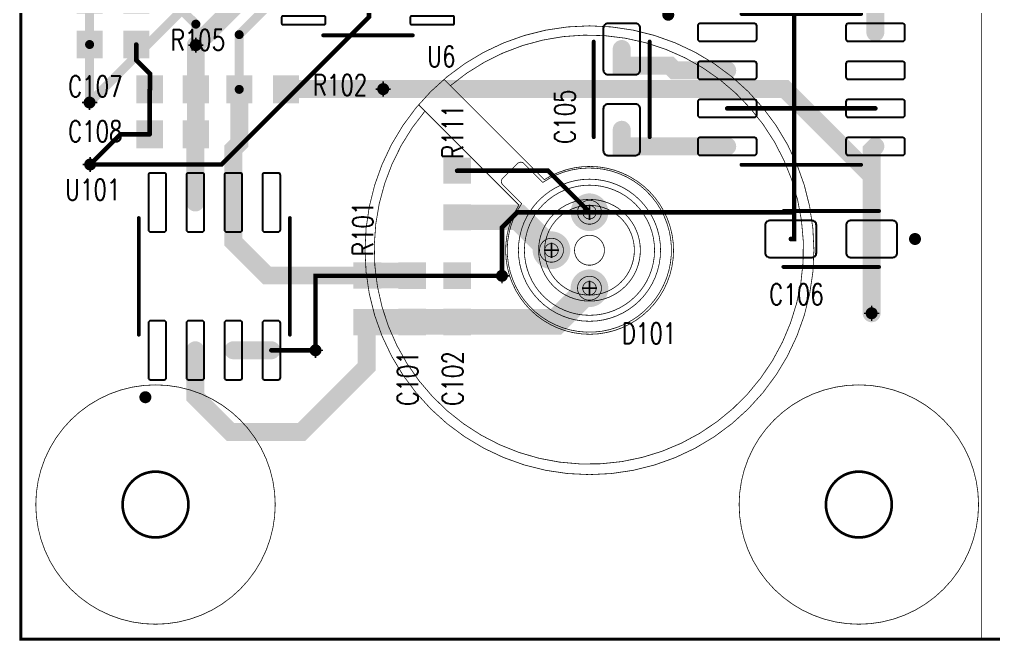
# Model space of a CAD drawing. Extents: x -268 to -157, y -48 to -1.
# Drawn here: x -267.62 to -235.08, y -43.42 to -22.66 of the extents above; entities that cross this region are included whole.
import ezdxf
from ezdxf.enums import TextEntityAlignment as Align

# ---------------------------------------------------------------- set-up
doc = ezdxf.new("R2010")
doc.units = 0
for name, pattern in [('SIG_10', [2, 1, 1]), ('SIG_11', [2, 1, 1]), ('SIG_15', [2, 1, 1]), ('SIG_18', [2, 1, 1]), ('SIG_2', [2, 1, 1]), ('SIG_6', [2, 1, 1]), ('SIG_7', [2, 1, 1]), ('SIG_8', [2, 1, 1]), ('SIG_9', [2, 1, 1])]:
    doc.linetypes.add(name, pattern=pattern)
for name, color, linetype in [('2D_LINE_01', 4, 'CONTINUOUS'), ('BOARD_CUTOUT_00', 255, 'CONTINUOUS'), ('BOARD_OUTLINE_00', 255, 'CONTINUOUS'), ('DRIL_PLTE_THRU_01', 4, 'CONTINUOUS'), ('DRIL_PLTE_THRU_02', 216, 'CONTINUOUS'), ('DRIL_SYMBOL', 255, 'CONTINUOUS'), ('PADS_BOT', 6, 'CONTINUOUS'), ('PADS_INNER', 136, 'CONTINUOUS'), ('PADS_TOP', 136, 'CONTINUOUS'), ('PART_NAME_01', 255, 'CONTINUOUS'), ('PART_TOP_2DLINE_126', 255, 'CONTINUOUS'), ('TRACE_01', 4, 'CONTINUOUS'), ('TRACE_02', 6, 'CONTINUOUS'), ('VIAPTS', 4, 'CONTINUOUS')]:
    doc.layers.add(name, color=color, linetype=linetype)
doc.styles.add('W0$1', font='simplex', dxfattribs={"width": 0.75})

# ---------------------------------------------------------------- blocks, each defined once
blk = doc.blocks.new('SMOOTH_0$09')
at = {"const_width": 0.045}
blk.add_lwpolyline([(-0.0225, 0, 1), (0.0225, 0, 1)], format="xyb", close=True, dxfattribs=at)
blk = doc.blocks.new('BOARD_11')
at = {"layer": 'BOARD_CUTOUT_00', "const_width": 0.09}
for points in [[(3.4, -29.5, 1), (5.6, -29.5, 1)], [(26.9, -29.5, 1), (29.1, -29.5, 1)]]:
    blk.add_lwpolyline(points, format="xyb", close=True, dxfattribs=at)
at = {"layer": 'BOARD_OUTLINE_00', "const_width": 0.09}
blk.add_lwpolyline([(0, 0), (0, -34), (65, -34), (65, 0)], close=True, dxfattribs=at)
at = {"layer": 'BOARD_OUTLINE_00'}
blk.add_blockref('SMOOTH_0$09', (0, -34), dxfattribs=at)
blk = doc.blocks.new('SMOOTH_0$0254')
at = {"const_width": 0.0127}
blk.add_lwpolyline([(-0.00635, 0, 1), (0.00635, 0, 1)], format="xyb", close=True, dxfattribs=at)
blk = doc.blocks.new('DRAWING_13')
at = {"layer": '2D_LINE_01', "const_width": 0.0254}
for points in [[(-47.5000006667, 5.4), (-47.5000006667, -28.6)], [(-15.4042006667, 5.4), (-15.4042006667, -28.6)], [(-33.362014, -9.8894206667), (-30.0096193333, -13.2418153333)], [(-30.8581473333, -14.0903433333), (-34.210542, -10.7379486667)], [(-30.904138, -12.70085), (-31.3991126667, -13.1958246667)], [(-30.058554, -13.334302), (-30.692006, -12.70085)], [(-31.3991126667, -13.4079566667), (-30.7656606667, -14.0414086667)], [(-47.5000006667, -28.6), (-15.0000006667, -28.6)], [(-15.0000006667, -28.6), (17.4999993333, -28.6)]]:
    blk.add_lwpolyline(points, dxfattribs=at)
for points in [[(-35.9999753333, -15.5999873333, 1), (-20.9999753333, -15.5999873333, 1)], [(-30.8749753333, -15.5999873333, 1), (-26.1249753333, -15.5999873333, 1)], [(-30.6749753333, -15.5999873333, 1), (-26.3249753333, -15.5999873333, 1)], [(-30.1999753333, -15.5999873333, 1), (-26.7999753333, -15.5999873333, 1)], [(-28.8999753333, -14.3299873333, 1), (-28.0999753333, -14.3299873333, 1)], [(-29.9999753333, -15.5999873333, 1), (-26.9999753333, -15.5999873333, 1)], [(-28.7249753333, -14.3299873333, 1), (-28.2749753333, -14.3299873333, 1)], [(-30.1699753333, -15.5999873333, 1), (-29.3699753333, -15.5999873333, 1)], [(-28.9999753333, -15.5999873333, 1), (-27.9999753333, -15.5999873333, 1)], [(-29.9949753333, -15.5999873333, 1), (-29.5449753333, -15.5999873333, 1)], [(-28.8999753333, -16.8699873333, 1), (-28.0999753333, -16.8699873333, 1)], [(-28.7249753333, -16.8699873333, 1), (-28.2749753333, -16.8699873333, 1)], [(-47.0000006667, -24.1, 1), (-39.0000006667, -24.1, 1)], [(-23.5000006667, -24.1, 1), (-15.5000006667, -24.1, 1)], [(-44.1000006667, -24.1, 1), (-41.9000006667, -24.1, 1)], [(-20.6000006667, -24.1, 1), (-18.4000006667, -24.1, 1)]]:
    blk.add_lwpolyline(points, format="xyb", close=True, dxfattribs=at)
for points in [[(-33.9976993333, -10.9507913333, 23.8592771962), (-33.1491713333, -10.1022633333)], [(-30.692006, -12.70085, 0.4142135624), (-30.904138, -12.70085)], [(-30.8581473333, -14.090344, 9.2427162042), (-30.0096186667, -13.2418153333)], [(-30.7656606667, -14.0414086667, 10.8829214403), (-30.058554, -13.334302)], [(-31.3991126667, -13.1958246667, 0.4142135624), (-31.3991126667, -13.4079566667)]]:
    blk.add_lwpolyline(points, format="xyb", dxfattribs=at)
at = {"layer": '2D_LINE_01'}
for p in [(-33.362014, -9.8894206667), (-33.1491713333, -10.1022633333), (-34.210542, -10.7379486667), (-33.9976993333, -10.9507913333), (-30.904138, -12.70085), (-30.904138, -12.70085), (-30.692006, -12.70085), (-30.692006, -12.70085), (-31.3991126667, -13.1958246667), (-31.3991126667, -13.1958246667), (-30.058554, -13.334302), (-30.058554, -13.334302), (-30.0096193333, -13.2418153333), (-30.0096186667, -13.2418153333), (-31.3991126667, -13.4079566667), (-31.3991126667, -13.4079566667), (-30.8581473333, -14.0903433333), (-30.8581473333, -14.090344), (-30.7656606667, -14.0414086667), (-30.7656606667, -14.0414086667), (-47.5000006667, -28.6), (-47.5000006667, -28.6), (-15.4042006667, -28.6), (-15.0000006667, -28.6), (-15.0000006667, -28.6)]:
    blk.add_blockref('SMOOTH_0$0254', p, dxfattribs=at)
blk = doc.blocks.new('SMOOTH_0$127')
at = {"const_width": 0.0635}
blk.add_lwpolyline([(-0.03175, 0, 1), (0.03175, 0, 1)], format="xyb", close=True, dxfattribs=at)
blk = doc.blocks.new('PART_BODY_TOP_9')
at = {"layer": 'PART_TOP_2DLINE_126', "const_width": 0.1999993333}
blk.add_lwpolyline([(-3.5999926667, 1.25, 1), (-3.3999933333, 1.25, 1)], format="xyb", close=True, dxfattribs=at)
at = {"layer": 'PART_TOP_2DLINE_126', "const_width": 0.127}
for points in [[(-1.4999993333, 1.4999993333), (1.4999993333, 1.4999993333)], [(-1.4999993333, -1.4999993333), (1.4999993333, -1.4999993333)]]:
    blk.add_lwpolyline(points, dxfattribs=at)
at = {"layer": 'PART_TOP_2DLINE_126'}
for p in [(-1.4999993333, 1.4999993333), (1.4999993333, 1.4999993333), (-1.4999993333, -1.4999993333), (1.4999993333, -1.4999993333)]:
    blk.add_blockref('SMOOTH_0$127', p, dxfattribs=at)
blk = doc.blocks.new('DRIL_HOLE_0')
blk.add_lwpolyline([(0, 0, 1), (0, 0, 1)], format="xyb", close=True)
blk = doc.blocks.new('PAD_0')
blk.add_lwpolyline([(0, 0, 1), (0, 0, 1)], format="xyb", close=True)
blk = doc.blocks.new('PAD_17')
blk.add_lwpolyline([(-0.6999473333, -0.1399993333), (0.6999473333, -0.1399993333, 0.4142135624), (0.7349993333, -0.1049473333), (0.7349993333, 0.1049473333, 0.4142135624), (0.6999473333, 0.1399993333), (-0.6999473333, 0.1399993333, 0.4142135624), (-0.7349993333, 0.1049473333), (-0.7349993333, -0.1049473333, 0.4142135624)], format="xyb", close=True)
blk = doc.blocks.new('STK_TOP_103')
at = {"layer": 'DRIL_PLTE_THRU_01'}
blk.add_blockref('DRIL_HOLE_0', (0, 0), dxfattribs=at)
at = {"layer": 'DRIL_PLTE_THRU_02'}
blk.add_blockref('DRIL_HOLE_0', (0, 0), dxfattribs=at)
at = {"layer": 'PADS_BOT'}
blk.add_blockref('PAD_0', (0, 0), dxfattribs=at)
at = {"layer": 'PADS_INNER'}
blk.add_blockref('PAD_0', (0, 0), dxfattribs=at)
at = {"layer": 'PADS_TOP'}
blk.add_blockref('PAD_17', (0, 0), dxfattribs=at)
blk = doc.blocks.new('SYM_TOP_12')
for name, p in [('PART_BODY_TOP_9', (0, 0)), ('STK_TOP_103', (-2.1500006667, 1.0000006667)), ('STK_TOP_103', (2.1500006667, 1.0000006667)), ('STK_TOP_103', (-2.1500006667, 0.4999993333)), ('STK_TOP_103', (2.1500006667, 0.4999993333)), ('STK_TOP_103', (-2.1500006667, 0)), ('STK_TOP_103', (2.1500006667, 0)), ('STK_TOP_103', (-2.1500006667, -0.4999993333)), ('STK_TOP_103', (2.1500006667, -0.4999993333)), ('STK_TOP_103', (-2.1500006667, -1.0000006667)), ('STK_TOP_103', (2.1500006667, -1.0000006667))]:
    blk.add_blockref(name, p)
blk = doc.blocks.new('PART_TOP_22')
blk.add_blockref('SYM_TOP_12', (0, 0))
at = {"layer": 'PART_NAME_01', "style": 'W0$1', "width": 0.75}
blk.add_text('U6', height=0.7, dxfattribs=at).set_placement((1.978, -2.5563333333))
blk = doc.blocks.new('PAD_11')
at = {"const_width": 0.8900006667}
blk.add_lwpolyline([(-0.465, 0), (0.465, 0)], dxfattribs=at)
blk = doc.blocks.new('STK_TOP_109')
at = {"layer": 'DRIL_PLTE_THRU_01'}
blk.add_blockref('DRIL_HOLE_0', (0, 0), dxfattribs=at)
at = {"layer": 'DRIL_PLTE_THRU_02'}
blk.add_blockref('DRIL_HOLE_0', (0, 0), dxfattribs=at)
at = {"layer": 'PADS_BOT'}
blk.add_blockref('PAD_0', (0, 0), dxfattribs=at)
at = {"layer": 'PADS_INNER'}
blk.add_blockref('PAD_0', (0, 0), dxfattribs=at)
at = {"layer": 'PADS_TOP', "rotation": 90}
blk.add_blockref('PAD_11', (0, 0), dxfattribs=at)
blk = doc.blocks.new('SYM_TOP_8')
for p in [(-0.7700013333, 0), (0.7700013333, 0)]:
    blk.add_blockref('STK_TOP_109', p)
blk = doc.blocks.new('PART_TOP_23')
blk.add_blockref('SYM_TOP_8', (0, 0))
at = {"layer": 'PART_NAME_01', "style": 'W0$1', "width": 0.75}
blk.add_text('C101', height=0.7, rotation=-180, dxfattribs=at).set_placement((1.75, -0.4999993333), align=Align.TOP_RIGHT)
blk = doc.blocks.new('PART_TOP_24')
blk.add_blockref('SYM_TOP_8', (0, 0))
at = {"layer": 'PART_NAME_01', "style": 'W0$1', "width": 0.75}
blk.add_text('C102', height=0.7, rotation=-180, dxfattribs=at).set_placement((1.75, -0.4999993333), align=Align.TOP_RIGHT)
blk = doc.blocks.new('PART_TOP_25')
blk.add_blockref('SYM_TOP_8', (0, 0))
at = {"layer": 'PART_NAME_01', "style": 'W0$1', "width": 0.75}
blk.add_text('C107', height=0.7, dxfattribs=at).set_placement((-3.5, -0.25))
blk = doc.blocks.new('PART_TOP_26')
blk.add_blockref('SYM_TOP_8', (0, 0))
at = {"layer": 'PART_NAME_01', "style": 'W0$1', "width": 0.75}
blk.add_text('C108', height=0.7, dxfattribs=at).set_placement((-3.5, -0.25))
blk = doc.blocks.new('DRIL_SYMBOL_0$75')
at = {"layer": 'DRIL_SYMBOL', "const_width": 0.0508}
for points in [[(-0.254, 0), (0.254, 0)], [(0, -0.254), (0, 0.254)]]:
    blk.add_lwpolyline(points, dxfattribs=at)
blk = doc.blocks.new('DRIL_HOLE_0$75')
at = {"const_width": 0.375}
blk.add_lwpolyline([(-0.1875, 0, 1), (0.1875, 0, 1)], format="xyb", close=True, dxfattribs=at)
blk.add_blockref('DRIL_SYMBOL_0$75', (0, 0))
blk = doc.blocks.new('PAD_14')
at = {"const_width": 0.629}
blk.add_lwpolyline([(0, -0.3145, 1), (0, 0.3145, 1)], format="xyb", close=True, dxfattribs=at)
blk = doc.blocks.new('STK_TOP_110')
at = {"layer": 'DRIL_PLTE_THRU_01'}
blk.add_blockref('DRIL_HOLE_0$75', (0, 0), dxfattribs=at)
at = {"layer": 'DRIL_PLTE_THRU_02'}
blk.add_blockref('DRIL_HOLE_0$75', (0, 0), dxfattribs=at)
at = {"layer": 'PADS_BOT'}
blk.add_blockref('PAD_14', (0, 0), dxfattribs=at)
at = {"layer": 'PADS_INNER'}
blk.add_blockref('PAD_14', (0, 0), dxfattribs=at)
at = {"layer": 'PADS_TOP'}
blk.add_blockref('PAD_14', (0, 0), dxfattribs=at)
blk = doc.blocks.new('SYM_TOP_9')
for p in [(0, 0), (2.54, 0), (1.27, -1.27)]:
    blk.add_blockref('STK_TOP_110', p)
blk = doc.blocks.new('PART_TOP_31')
blk.add_blockref('SYM_TOP_9', (0, 0))
at = {"layer": 'PART_NAME_01', "style": 'W0$1', "width": 0.75}
blk.add_text('D101', height=0.7, rotation=90, dxfattribs=at).set_placement((4.3940126667, 1.0769746667))
blk = doc.blocks.new('PART_BODY_TOP_2')
at = {"layer": 'PART_TOP_2DLINE_126', "const_width": 0.1999993333}
blk.add_lwpolyline([(-4.545, 2.4949986667, 1), (-4.345, 2.4949986667, 1)], format="xyb", close=True, dxfattribs=at)
at = {"layer": 'PART_TOP_2DLINE_126', "const_width": 0.127}
for points in [[(-2.0000013333, 2.52), (2.0000013333, 2.52)], [(-2.0000013333, -2.52), (2.0000013333, -2.52)]]:
    blk.add_lwpolyline(points, dxfattribs=at)
at = {"layer": 'PART_TOP_2DLINE_126'}
for p in [(-2.0000013333, 2.52), (2.0000013333, 2.52), (-2.0000013333, -2.52), (2.0000013333, -2.52)]:
    blk.add_blockref('SMOOTH_0$127', p, dxfattribs=at)
blk = doc.blocks.new('PAD_3')
blk.add_lwpolyline([(-0.9113406667, -0.2949993333), (0.9113406667, -0.2949993333, 0.4142135624), (0.9850006667, -0.2213393333), (0.9850006667, 0.2213393333, 0.4142135624), (0.9113406667, 0.2949993333), (-0.9113406667, 0.2949993333, 0.4142135624), (-0.9850006667, 0.2213393333), (-0.9850006667, -0.2213393333, 0.4142135624)], format="xyb", close=True)
blk = doc.blocks.new('STK_TOP_104')
at = {"layer": 'DRIL_PLTE_THRU_01'}
blk.add_blockref('DRIL_HOLE_0', (0, 0), dxfattribs=at)
at = {"layer": 'DRIL_PLTE_THRU_02'}
blk.add_blockref('DRIL_HOLE_0', (0, 0), dxfattribs=at)
at = {"layer": 'PADS_BOT'}
blk.add_blockref('PAD_0', (0, 0), dxfattribs=at)
at = {"layer": 'PADS_INNER'}
blk.add_blockref('PAD_0', (0, 0), dxfattribs=at)
at = {"layer": 'PADS_TOP'}
blk.add_blockref('PAD_3', (0, 0), dxfattribs=at)
blk = doc.blocks.new('SYM_TOP_5')
for name, p in [('PART_BODY_TOP_2', (0, 0)), ('STK_TOP_104', (-2.4749986667, 1.905)), ('STK_TOP_104', (2.4749986667, 1.905)), ('STK_TOP_104', (-2.4749986667, 0.635)), ('STK_TOP_104', (2.4749986667, 0.635)), ('STK_TOP_104', (-2.4749986667, -0.635)), ('STK_TOP_104', (2.4749986667, -0.635)), ('STK_TOP_104', (-2.4749986667, -1.905)), ('STK_TOP_104', (2.4749986667, -1.905))]:
    blk.add_blockref(name, p)
blk = doc.blocks.new('PART_TOP_32')
blk.add_blockref('SYM_TOP_5', (0, 0))
at = {"layer": 'PART_NAME_01', "style": 'W0$1', "width": 0.75}
blk.add_text('U7', height=0.7, dxfattribs=at).set_placement((2.75, 3))
blk = doc.blocks.new('PART_BODY_TOP_3')
at = {"layer": 'PART_TOP_2DLINE_126', "const_width": 0.1999993333}
blk.add_lwpolyline([(-4.1399966667, 2.3049993333, 1), (-3.9399973333, 2.3049993333, 1)], format="xyb", close=True, dxfattribs=at)
at = {"layer": 'PART_TOP_2DLINE_126', "const_width": 0.127}
for points in [[(-1.9500013333, 2.5249986667), (1.9500013333, 2.5249986667)], [(-1.9500013333, -2.5249986667), (1.9500013333, -2.5249986667)]]:
    blk.add_lwpolyline(points, dxfattribs=at)
at = {"layer": 'PART_TOP_2DLINE_126'}
for p in [(-1.9500013333, 2.5249986667), (1.9500013333, 2.5249986667), (-1.9500013333, -2.5249986667), (1.9500013333, -2.5249986667)]:
    blk.add_blockref('SMOOTH_0$127', p, dxfattribs=at)
blk = doc.blocks.new('PAD_6')
blk.add_lwpolyline([(-0.9100706667, -0.2999993333), (0.9100706667, -0.2999993333, 0.4142135624), (0.9850006667, -0.2250693333), (0.9850006667, 0.2250693333, 0.4142135624), (0.9100706667, 0.2999993333), (-0.9100706667, 0.2999993333, 0.4142135624), (-0.9850006667, 0.2250693333), (-0.9850006667, -0.2250693333, 0.4142135624)], format="xyb", close=True)
blk = doc.blocks.new('STK_TOP_105')
at = {"layer": 'DRIL_PLTE_THRU_01'}
blk.add_blockref('DRIL_HOLE_0', (0, 0), dxfattribs=at)
at = {"layer": 'DRIL_PLTE_THRU_02'}
blk.add_blockref('DRIL_HOLE_0', (0, 0), dxfattribs=at)
at = {"layer": 'PADS_BOT'}
blk.add_blockref('PAD_0', (0, 0), dxfattribs=at)
at = {"layer": 'PADS_INNER'}
blk.add_blockref('PAD_0', (0, 0), dxfattribs=at)
at = {"layer": 'PADS_TOP'}
blk.add_blockref('PAD_6', (0, 0), dxfattribs=at)
blk = doc.blocks.new('SYM_TOP_6')
for name, p in [('PART_BODY_TOP_3', (0, 0)), ('STK_TOP_105', (-2.47, 1.905)), ('STK_TOP_105', (2.47, 1.905)), ('STK_TOP_105', (-2.47, 0.635)), ('STK_TOP_105', (2.47, 0.635)), ('STK_TOP_105', (-2.47, -0.635)), ('STK_TOP_105', (2.47, -0.635)), ('STK_TOP_105', (-2.47, -1.905)), ('STK_TOP_105', (2.47, -1.905))]:
    blk.add_blockref(name, p)
blk = doc.blocks.new('PART_TOP_33')
blk.add_blockref('SYM_TOP_6', (0, 0))
at = {"layer": 'PART_NAME_01', "style": 'W0$1', "width": 0.75}
blk.add_text('U101', height=0.7, rotation=-90, dxfattribs=at).set_placement((3.2496666667, 3.139), align=Align.TOP_RIGHT)
blk = doc.blocks.new('PAD_13')
at = {"const_width": 0.8700006667}
blk.add_lwpolyline([(-0.465, 0), (0.465, 0)], dxfattribs=at)
blk = doc.blocks.new('STK_TOP_111')
at = {"layer": 'DRIL_PLTE_THRU_01'}
blk.add_blockref('DRIL_HOLE_0', (0, 0), dxfattribs=at)
at = {"layer": 'DRIL_PLTE_THRU_02'}
blk.add_blockref('DRIL_HOLE_0', (0, 0), dxfattribs=at)
at = {"layer": 'PADS_BOT'}
blk.add_blockref('PAD_0', (0, 0), dxfattribs=at)
at = {"layer": 'PADS_INNER'}
blk.add_blockref('PAD_0', (0, 0), dxfattribs=at)
at = {"layer": 'PADS_TOP', "rotation": 90}
blk.add_blockref('PAD_13', (0, 0), dxfattribs=at)
blk = doc.blocks.new('SYM_TOP_10')
for p in [(-0.7800006667, 0), (0.7800006667, 0)]:
    blk.add_blockref('STK_TOP_111', p)
blk = doc.blocks.new('PART_TOP_34')
blk.add_blockref('SYM_TOP_10', (0, 0))
at = {"layer": 'PART_NAME_01', "style": 'W0$1', "width": 0.75}
blk.add_text('R101', height=0.7, rotation=-180, dxfattribs=at).set_placement((-3.25, -0.5), align=Align.TOP_RIGHT)
blk = doc.blocks.new('PART_TOP_35')
blk.add_blockref('SYM_TOP_10', (0, 0))
at = {"layer": 'PART_NAME_01', "style": 'W0$1', "width": 0.75}
blk.add_text('R102', height=0.7, rotation=-180, dxfattribs=at).set_placement((-3.5, -0.5), align=Align.TOP_RIGHT)
blk = doc.blocks.new('PART_TOP_36')
blk.add_blockref('SYM_TOP_10', (0, 0))
at = {"layer": 'PART_NAME_01', "style": 'W0$1', "width": 0.75}
blk.add_text('R105', height=0.7, rotation=-180, dxfattribs=at).set_placement((-3.75, -0.5), align=Align.TOP_RIGHT)
blk = doc.blocks.new('PART_TOP_37')
blk.add_blockref('SYM_TOP_10', (0, 0))
at = {"layer": 'PART_NAME_01', "style": 'W0$1', "width": 0.75}
blk.add_text('R106', height=0.7, rotation=-180, dxfattribs=at).set_placement((-3.75, -0.5), align=Align.TOP_RIGHT)
blk = doc.blocks.new('PART_TOP_42')
blk.add_blockref('SYM_TOP_10', (0, 0))
at = {"layer": 'PART_NAME_01', "style": 'W0$1', "width": 0.75}
blk.add_text('R111', height=0.7, rotation=-180, dxfattribs=at).set_placement((-3, -0.5), align=Align.TOP_RIGHT)
blk = doc.blocks.new('PART_BODY_TOP_4')
at = {"layer": 'PART_TOP_2DLINE_126', "const_width": 0.127}
for points in [[(-1.5999993333, 0.9349993333), (1.5999993333, 0.9349993333)], [(-1.5999993333, -0.9349993333), (1.5999993333, -0.9349993333)]]:
    blk.add_lwpolyline(points, dxfattribs=at)
at = {"layer": 'PART_TOP_2DLINE_126', "const_width": 0.1999993333}
blk.add_lwpolyline([(-2.899994, 0, 1), (-2.6999946667, 0, 1)], format="xyb", close=True, dxfattribs=at)
at = {"layer": 'PART_TOP_2DLINE_126'}
for p in [(-1.5999993333, 0.9349993333), (1.5999993333, 0.9349993333), (-1.5999993333, -0.9349993333), (1.5999993333, -0.9349993333)]:
    blk.add_blockref('SMOOTH_0$127', p, dxfattribs=at)
blk = doc.blocks.new('PAD_9')
blk.add_lwpolyline([(-0.7013293333, -0.615), (0.7013293333, -0.615, 0.4142135624), (0.8549993333, -0.46133), (0.8549993333, 0.46133, 0.4142135624), (0.7013293333, 0.615), (-0.7013293333, 0.615, 0.4142135624), (-0.8549993333, 0.46133), (-0.8549993333, -0.46133, 0.4142135624)], format="xyb", close=True)
blk = doc.blocks.new('STK_TOP_106')
at = {"layer": 'DRIL_PLTE_THRU_01'}
blk.add_blockref('DRIL_HOLE_0', (0, 0), dxfattribs=at)
at = {"layer": 'DRIL_PLTE_THRU_02'}
blk.add_blockref('DRIL_HOLE_0', (0, 0), dxfattribs=at)
at = {"layer": 'PADS_BOT'}
blk.add_blockref('PAD_0', (0, 0), dxfattribs=at)
at = {"layer": 'PADS_INNER'}
blk.add_blockref('PAD_0', (0, 0), dxfattribs=at)
at = {"layer": 'PADS_TOP'}
blk.add_blockref('PAD_9', (0, 0), dxfattribs=at)
blk = doc.blocks.new('SYM_TOP_7')
for name, p in [('PART_BODY_TOP_4', (0, 0)), ('STK_TOP_106', (-1.35, 0)), ('STK_TOP_106', (1.35, 0))]:
    blk.add_blockref(name, p)
blk = doc.blocks.new('PART_TOP_43')
blk.add_blockref('SYM_TOP_7', (0, 0))
at = {"layer": 'PART_NAME_01', "style": 'W0$1', "width": 0.75}
blk.add_text('C105', height=0.7, rotation=-180, dxfattribs=at).set_placement((0, -2.25), align=Align.TOP_RIGHT)
blk = doc.blocks.new('PART_TOP_44')
blk.add_blockref('SYM_TOP_7', (0, 0))
at = {"layer": 'PART_NAME_01', "style": 'W0$1', "width": 0.75}
blk.add_text('C106', height=0.7, rotation=-180, dxfattribs=at).set_placement((0.2499993333, 1.5), align=Align.TOP_RIGHT)
blk = doc.blocks.new('SMOOTH_0$6')
at = {"const_width": 0.3}
blk.add_lwpolyline([(-0.15, 0, 1), (0.15, 0, 1)], format="xyb", close=True, dxfattribs=at)
blk = doc.blocks.new('SMOOTH_0$85')
at = {"const_width": 0.425}
blk.add_lwpolyline([(-0.2125, 0, 1), (0.2125, 0, 1)], format="xyb", close=True, dxfattribs=at)
blk = doc.blocks.new('SMOOTH_0$3')
at = {"const_width": 0.15}
blk.add_lwpolyline([(-0.075, 0, 1), (0.075, 0, 1)], format="xyb", close=True, dxfattribs=at)
blk = doc.blocks.new('SMOOTH_0$1524')
at = {"const_width": 0.0762}
blk.add_lwpolyline([(-0.0381, 0, 1), (0.0381, 0, 1)], format="xyb", close=True, dxfattribs=at)
blk = doc.blocks.new('DRIL_SYMBOL_0$2')
at = {"layer": 'DRIL_SYMBOL', "const_width": 0.0508}
for points in [[(-0.254, 0), (0.254, 0)], [(0, -0.254), (0, 0.254)]]:
    blk.add_lwpolyline(points, dxfattribs=at)
blk = doc.blocks.new('DRIL_HOLE_0$2')
at = {"const_width": 0.1}
blk.add_lwpolyline([(-0.05, 0, 1), (0.05, 0, 1)], format="xyb", close=True, dxfattribs=at)
blk.add_blockref('DRIL_SYMBOL_0$2', (0, 0))
blk = doc.blocks.new('PAD_22')
at = {"const_width": 0.2}
blk.add_lwpolyline([(0, -0.1, 1), (0, 0.1, 1)], format="xyb", close=True, dxfattribs=at)
blk = doc.blocks.new('STK_TOP_66')
at = {"layer": 'DRIL_PLTE_THRU_01'}
blk.add_blockref('DRIL_HOLE_0$2', (0, 0), dxfattribs=at)
at = {"layer": 'DRIL_PLTE_THRU_02'}
blk.add_blockref('DRIL_HOLE_0$2', (0, 0), dxfattribs=at)
at = {"layer": 'PADS_BOT'}
blk.add_blockref('PAD_22', (0, 0), dxfattribs=at)
at = {"layer": 'PADS_INNER'}
blk.add_blockref('PAD_22', (0, 0), dxfattribs=at)
at = {"layer": 'PADS_TOP'}
blk.add_blockref('PAD_22', (0, 0), dxfattribs=at)
blk = doc.blocks.new('SYM_TOP_1')
blk.add_blockref('STK_TOP_66', (0, 0))

msp = doc.modelspace()

# ---------------------------------------------------------------- linework, layer by layer
at = {"layer": 'TRACE_01', "linetype": 'SIG_18'}
for points, const_width in [([(-244.2700013333, -20.5), (-244.2700013333, -21.45), (-243.832, -21.8880013333), (-242.285, -21.8880013333), (-241.739, -22.4340013333), (-241.739, -25.635)], 0.1524), ([(-263.7199993333, -23.5), (-263.7199993333, -24.0200006667), (-263.26, -24.48), (-263.26, -25)], 0.1524), ([(-263.2700013333, -25), (-263.2700013333, -26.5)], 0.1524), ([(-263.2700013333, -25), (-263.26, -25)], 0.1524), ([(-243.9749986667, -25.635), (-241.739, -25.635)], 0.1524), ([(-241.739, -25.635), (-239.0250013333, -25.635)], 0.1524), ([(-241.739, -29.1059873333), (-241.739, -25.635)], 0.1524), ([(-265.26, -27.51), (-264.25, -26.5), (-263.2700013333, -26.5)], 0.1524), ([(-253, -27.7199993333), (-249.9629626667, -27.7199993333), (-248.5769746667, -29.1059873333)], 0.1524), ([(-248.5769746667, -29.1059873333), (-241.739, -29.1059873333)], 0.1524), ([(-241.85, -30), (-241.739, -30), (-241.739, -29.1059873333)], 0.1524), ([(-253, -31.2299986667), (-251.5010013333, -31.2299986667), (-251.501, -31.23)], 0.1524), ([(-260.476, -33.7196666667), (-259.206, -33.7196666667)], 0.6), ([(-259.206, -33.7196666667), (-257.7313333333, -33.7196666667), (-257.731, -33.72)], 0.1524)]:
    msp.add_lwpolyline(points, dxfattribs=dict(at, const_width=const_width))
at = {"layer": 'TRACE_01', "linetype": 'SIG_15'}
for points, const_width in [([(-242.7299986667, -20.5), (-240.211, -20.5), (-239.0250013333, -21.6859986667), (-239.0250013333, -23.095)], 0.6), ([(-263.7199993333, -22), (-262.55, -22), (-261.73, -22.82), (-261.73, -23.52)], 0.3), ([(-261.73, -23.52), (-261.73, -24.9999986667), (-261.7299986667, -25)], 0.6), ([(-261.7299986667, -26.5), (-261.7299986667, -25)], 0.6), ([(-261.746, -28.7796666667), (-261.746, -26.5160013333), (-261.7299986667, -26.5)], 0.6)]:
    msp.add_lwpolyline(points, dxfattribs=dict(at, const_width=const_width))
at = {"layer": 'TRACE_01', "linetype": 'SIG_11', "const_width": 0.3}
for points in [[(-265.2800006667, -22), (-265.2800006667, -23.5)], [(-265.2800006667, -23.5), (-265.28, -25.44)]]:
    msp.add_lwpolyline(points, dxfattribs=at)
at = {"layer": 'TRACE_01', "linetype": 'SIG_7'}
for points, const_width in [([(-260.2800006667, -25), (-260.2800006667, -23.1700006667), (-259.303666, -22.193666), (-258.1280006667, -22.193666)], 0.3), ([(-260.476, -28.7796666667), (-260.476, -26.9989993333), (-260.2800006667, -26.803), (-260.2800006667, -25)], 0.6), ([(-260.476, -28.7796666667), (-260.476, -30.0939993333), (-259.35, -31.2199993333), (-256, -31.2199993333)], 0.6), ([(-256, -31.2199993333), (-254.5099993333, -31.2199993333), (-254.5, -31.2299986667)], 0.85)]:
    msp.add_lwpolyline(points, dxfattribs=dict(at, const_width=const_width))
at = {"layer": 'TRACE_01', "linetype": 'SIG_9', "const_width": 0.6}
msp.add_lwpolyline([(-247.5, -23.65), (-247.5, -24.207), (-245.893, -24.207), (-245.735, -24.365), (-243.9749986667, -24.365)], dxfattribs=at)
at = {"layer": 'TRACE_01', "linetype": 'SIG_2', "const_width": 0.6}
for points in [[(-258.7199993333, -25), (-258.7099993333, -24.99), (-255.47, -24.99)], [(-239.15, -30), (-239.15, -27.0299986667), (-239.0250013333, -26.905)], [(-239.15, -32.483), (-239.15, -30)]]:
    msp.add_lwpolyline(points, dxfattribs=at)
at = {"layer": 'TRACE_01', "linetype": 'SIG_10', "const_width": 0.6}
msp.add_lwpolyline([(-247.5, -26.35), (-247.5, -26.905), (-243.9749986667, -26.905)], dxfattribs=at)
at = {"layer": 'TRACE_01', "linetype": 'SIG_8', "const_width": 0.85}
msp.add_lwpolyline([(-253, -29.2800006667), (-250.9429613333, -29.2800006667), (-249.8469746667, -30.3759873333)], dxfattribs=at)
at = {"layer": 'TRACE_01', "linetype": 'SIG_6'}
for points, const_width in [([(-253, -32.7700013333), (-249.7009886667, -32.7700013333), (-248.5769746667, -31.6459873333)], 0.85), ([(-261.746, -33.7196666667), (-261.746, -35.273), (-260.565, -36.454), (-258.198, -36.454), (-256.018, -34.274), (-256.018, -32.7980006667), (-256, -32.7800006667)], 0.6), ([(-256, -32.7800006667), (-255.9900006667, -32.7700013333), (-254.5, -32.7700013333)], 0.85), ([(-254.5, -32.7700013333), (-253, -32.7700013333)], 0.85)]:
    msp.add_lwpolyline(points, dxfattribs=dict(at, const_width=const_width))
at = {"layer": 'TRACE_02', "linetype": 'SIG_15', "const_width": 0.6}
msp.add_lwpolyline([(-261.73, -23.52), (-261.7279993333, -23.52), (-256.75, -18.5420006667)], dxfattribs=at)
at = {"layer": 'TRACE_02', "linetype": 'SIG_11', "const_width": 0.3}
msp.add_lwpolyline([(-265.28, -25.44), (-259.83, -19.99)], dxfattribs=at)
at = {"layer": 'TRACE_02', "linetype": 'SIG_18', "const_width": 0.1524}
for points in [[(-265.26, -27.51), (-260.87, -27.51), (-255.94, -22.58), (-255.94, -21.68)], [(-251.501, -31.23), (-251.501, -29.616), (-250.9909873333, -29.1059873333), (-248.5769746667, -29.1059873333)], [(-257.731, -33.72), (-257.731, -31.23), (-251.501, -31.23)]]:
    msp.add_lwpolyline(points, dxfattribs=at)
at = {"layer": 'TRACE_02', "linetype": 'SIG_2', "const_width": 0.6}
msp.add_lwpolyline([(-239.15, -32.483), (-239.15, -27.89), (-241.546, -25.494), (-242.05, -24.99), (-255.47, -24.99)], dxfattribs=at)

# ---------------------------------------------------------------- block references
for name, p in [('DRAWING_13', (-220.0769993333, -14.776)), ('BOARD_11', (-267.577, -9.376)), ('PART_TOP_22', (-255.978, -21.6936666667)), ('PART_TOP_32', (-241.5, -25)), ('PART_TOP_25', (-262.5, -25)), ('PART_TOP_26', (-262.5, -26.5))]:
    msp.add_blockref(name, p)
for name, p, rotation in [('PART_TOP_37', (-264.5, -22), 180), ('PART_TOP_43', (-247.5, -25), 270), ('PART_TOP_36', (-264.5, -23.5), 180), ('PART_TOP_35', (-259.5, -25), 180), ('PART_TOP_42', (-253, -28.5), 270), ('PART_TOP_33', (-261.111, -31.2496666667), 90), ('PART_TOP_31', (-248.5769746667, -29.1059873333), 270), ('PART_TOP_34', (-256, -32), 270), ('PART_TOP_44', (-240.5, -30), 180), ('PART_TOP_23', (-254.5, -32), 270), ('PART_TOP_24', (-253, -32), 270)]:
    msp.add_blockref(name, p, dxfattribs=dict(rotation=rotation))
at = {"layer": 'TRACE_01'}
for name, p in [('SMOOTH_0$3', (-261.73, -22.82)), ('SMOOTH_0$3', (-260.2800006667, -23.1700006667)), ('SMOOTH_0$6', (-239.0250013333, -23.095)), ('SMOOTH_0$3', (-265.2800006667, -23.5)), ('SMOOTH_0$3', (-265.2800006667, -23.5)), ('SMOOTH_0$1524', (-263.7199993333, -23.5)), ('SMOOTH_0$6', (-261.73, -23.52)), ('SMOOTH_0$3', (-261.73, -23.52)), ('SMOOTH_0$6', (-247.5, -23.65)), ('SMOOTH_0$1524', (-263.7199993333, -24.0200006667)), ('SMOOTH_0$6', (-247.5, -24.207)), ('SMOOTH_0$6', (-245.893, -24.207)), ('SMOOTH_0$6', (-245.735, -24.365)), ('SMOOTH_0$6', (-243.9749986667, -24.365)), ('SMOOTH_0$1524', (-263.26, -24.48)), ('SMOOTH_0$6', (-261.73, -24.9999986667)), ('SMOOTH_0$6', (-261.7299986667, -25)), ('SMOOTH_0$6', (-260.2800006667, -25)), ('SMOOTH_0$6', (-258.7199993333, -25)), ('SMOOTH_0$6', (-258.7099993333, -24.99)), ('SMOOTH_0$6', (-255.47, -24.99)), ('SMOOTH_0$1524', (-263.2700013333, -25)), ('SMOOTH_0$1524', (-263.2700013333, -25)), ('SMOOTH_0$1524', (-263.26, -25)), ('SMOOTH_0$1524', (-263.26, -25)), ('SMOOTH_0$3', (-260.2800006667, -25)), ('SMOOTH_0$3', (-265.28, -25.44)), ('SMOOTH_0$1524', (-243.9749986667, -25.635)), ('SMOOTH_0$1524', (-241.739, -25.635)), ('SMOOTH_0$1524', (-241.739, -25.635)), ('SMOOTH_0$1524', (-241.739, -25.635)), ('SMOOTH_0$1524', (-241.739, -25.635)), ('SMOOTH_0$1524', (-239.0250013333, -25.635)), ('SMOOTH_0$6', (-261.746, -26.5160013333)), ('SMOOTH_0$6', (-261.7299986667, -26.5)), ('SMOOTH_0$6', (-261.7299986667, -26.5)), ('SMOOTH_0$6', (-247.5, -26.35)), ('SMOOTH_0$1524', (-264.25, -26.5)), ('SMOOTH_0$1524', (-263.2700013333, -26.5)), ('SMOOTH_0$1524', (-263.2700013333, -26.5)), ('SMOOTH_0$6', (-260.2800006667, -26.803)), ('SMOOTH_0$6', (-247.5, -26.905)), ('SMOOTH_0$6', (-243.9749986667, -26.905)), ('SMOOTH_0$6', (-239.0250013333, -26.905)), ('SMOOTH_0$6', (-260.476, -26.9989993333)), ('SMOOTH_0$6', (-239.15, -27.0299986667)), ('SMOOTH_0$1524', (-265.26, -27.51)), ('SMOOTH_0$1524', (-253, -27.7199993333)), ('SMOOTH_0$1524', (-249.9629626667, -27.7199993333)), ('SMOOTH_0$6', (-261.746, -28.7796666667)), ('SMOOTH_0$6', (-260.476, -28.7796666667)), ('SMOOTH_0$6', (-260.476, -28.7796666667)), ('SMOOTH_0$85', (-253, -29.2800006667)), ('SMOOTH_0$85', (-250.9429613333, -29.2800006667)), ('SMOOTH_0$1524', (-248.5769746667, -29.1059873333)), ('SMOOTH_0$1524', (-248.5769746667, -29.1059873333)), ('SMOOTH_0$1524', (-241.739, -29.1059873333)), ('SMOOTH_0$1524', (-241.739, -29.1059873333)), ('SMOOTH_0$1524', (-241.739, -29.1059873333)), ('SMOOTH_0$6', (-260.476, -30.0939993333)), ('SMOOTH_0$1524', (-241.85, -30)), ('SMOOTH_0$1524', (-241.739, -30)), ('SMOOTH_0$6', (-239.15, -30)), ('SMOOTH_0$6', (-239.15, -30)), ('SMOOTH_0$85', (-249.8469746667, -30.3759873333)), ('SMOOTH_0$85', (-256, -31.2199993333)), ('SMOOTH_0$85', (-254.5099993333, -31.2199993333)), ('SMOOTH_0$85', (-254.5, -31.2299986667)), ('SMOOTH_0$6', (-259.35, -31.2199993333)), ('SMOOTH_0$6', (-256, -31.2199993333)), ('SMOOTH_0$1524', (-253, -31.2299986667)), ('SMOOTH_0$1524', (-251.5010013333, -31.2299986667)), ('SMOOTH_0$85', (-248.5769746667, -31.6459873333)), ('SMOOTH_0$6', (-239.15, -32.483)), ('SMOOTH_0$85', (-256, -32.7800006667)), ('SMOOTH_0$85', (-255.9900006667, -32.7700013333)), ('SMOOTH_0$6', (-256.018, -32.7980006667)), ('SMOOTH_0$6', (-256, -32.7800006667)), ('SMOOTH_0$85', (-254.5, -32.7700013333)), ('SMOOTH_0$85', (-254.5, -32.7700013333)), ('SMOOTH_0$85', (-253, -32.7700013333)), ('SMOOTH_0$85', (-253, -32.7700013333)), ('SMOOTH_0$85', (-249.7009886667, -32.7700013333)), ('SMOOTH_0$6', (-261.746, -33.7196666667)), ('SMOOTH_0$6', (-260.476, -33.7196666667)), ('SMOOTH_0$6', (-259.206, -33.7196666667)), ('SMOOTH_0$1524', (-259.206, -33.7196666667)), ('SMOOTH_0$1524', (-257.7313333333, -33.7196666667)), ('SMOOTH_0$1524', (-257.731, -33.72)), ('SMOOTH_0$6', (-256.018, -34.274)), ('SMOOTH_0$6', (-261.746, -35.273)), ('SMOOTH_0$6', (-260.565, -36.454)), ('SMOOTH_0$6', (-258.198, -36.454))]:
    msp.add_blockref(name, p, dxfattribs=at)
at = {"layer": 'TRACE_02'}
for name, p in [('SMOOTH_0$6', (-261.73, -23.52)), ('SMOOTH_0$6', (-261.7279993333, -23.52)), ('SMOOTH_0$3', (-265.28, -25.44)), ('SMOOTH_0$6', (-241.546, -25.494)), ('SMOOTH_0$1524', (-265.26, -27.51)), ('SMOOTH_0$1524', (-260.87, -27.51)), ('SMOOTH_0$6', (-239.15, -27.89)), ('SMOOTH_0$1524', (-250.9909873333, -29.1059873333)), ('SMOOTH_0$1524', (-248.5769746667, -29.1059873333)), ('SMOOTH_0$1524', (-251.501, -29.616)), ('SMOOTH_0$1524', (-257.731, -31.23)), ('SMOOTH_0$1524', (-251.501, -31.23)), ('SMOOTH_0$1524', (-251.501, -31.23)), ('SMOOTH_0$6', (-239.15, -32.483)), ('SMOOTH_0$1524', (-257.731, -33.72))]:
    msp.add_blockref(name, p, dxfattribs=at)
at = {"layer": 'VIAPTS', "linetype": 'SIG_15'}
msp.add_blockref('SYM_TOP_1', (-261.73, -23.52), dxfattribs=at)
at = {"layer": 'VIAPTS', "linetype": 'SIG_2'}
for p in [(-255.47, -24.99), (-239.15, -32.483)]:
    msp.add_blockref('SYM_TOP_1', p, dxfattribs=at)
at = {"layer": 'VIAPTS', "linetype": 'SIG_11'}
msp.add_blockref('SYM_TOP_1', (-265.28, -25.44), dxfattribs=at)
at = {"layer": 'VIAPTS', "linetype": 'SIG_18'}
for p in [(-265.26, -27.51), (-251.501, -31.23), (-257.731, -33.72)]:
    msp.add_blockref('SYM_TOP_1', p, dxfattribs=at)

doc.saveas('drawing.dxf')
